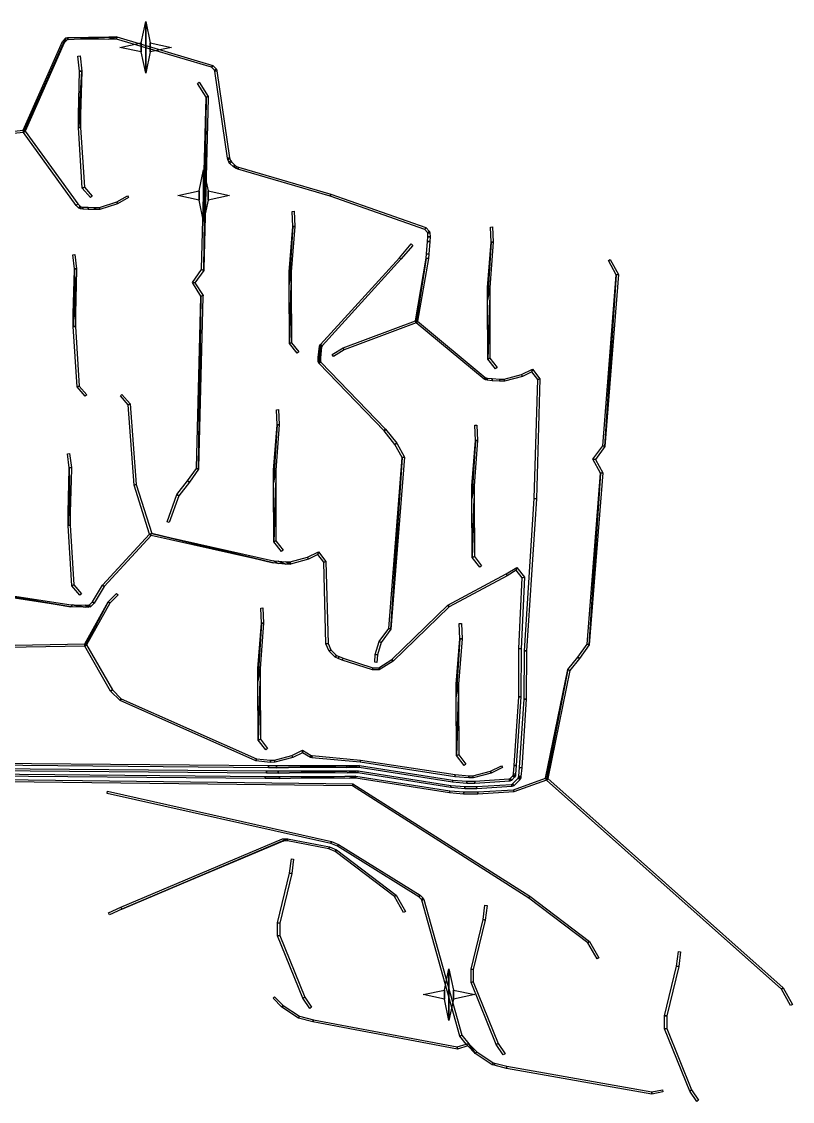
# Model space of a CAD drawing. Extents: x -6.6 to 4.1, y -1.5 to 2.4.
# Drawn here: x -4.465 to -1.644, y -1.504 to 2.449 of the extents above; entities that cross this region are included whole.
import ezdxf

# ---------------------------------------------------------------- set-up
doc = ezdxf.new("R2010")
doc.units = 0
doc.layers.add('_0', color=7, linetype='Continuous')

msp = doc.modelspace()

# ---------------------------------------------------------------- linework, layer by layer
at = {"layer": '_0'}
for points in [[(-4.0109229, 2.4492321, 1e-07), (-4.0109229, 2.2602563, 1e-07), (-4.027626, 2.3380408, 1e-07), (-4.027626, 2.3714476, 1e-07)], [(-4.0109229, 2.4492321, 1e-07), (-3.9942195, 2.3714476, 1e-07), (-3.9942195, 2.3380408, 1e-07), (-4.0109229, 2.2602563, 1e-07)], [(-4.4585395, 2.0436711, 1e-07), (-4.4593635, 2.051502, 1e-07), (-4.3160491, 2.3761923, 1e-07), (-4.3028646, 2.3892238, 1e-07)], [(-4.3094497, 2.3716443, 1e-07), (-4.4521699, 2.0483, 1e-07), (-4.4585395, 2.0436711, 1e-07), (-4.3028646, 2.3892238, 1e-07)], [(-4.2986975, 2.3822706, 1e-07), (-4.3094497, 2.3716443, 1e-07), (-4.3028646, 2.3892238, 1e-07), (-4.2959681, 2.3913581, 1e-07)], [(-4.2947311, 2.3834984, 1e-07), (-4.2986975, 2.3822706, 1e-07), (-4.2959681, 2.3913581, 1e-07), (-4.2947311, 2.3834984, 1e-07)], [(-4.2947311, 2.3834984, 1e-07), (-4.2959681, 2.3913581, 1e-07), (-4.146472, 2.3931487, 1e-07), (-4.1168299, 2.3931487, 1e-07)], [(-4.1464248, 2.3852749, 1e-07), (-4.2947311, 2.3834984, 1e-07), (-4.1168299, 2.3931487, 1e-07), (-4.1464248, 2.3852749, 1e-07)], [(-4.1179729, 2.3852749, 1e-07), (-4.1464248, 2.3852749, 1e-07), (-4.1168299, 2.3931487, 1e-07), (-4.1179729, 2.3852749, 1e-07)], [(-3.7696898, 2.2819989, 1e-07), (-4.1179729, 2.3852749, 1e-07), (-4.1168299, 2.3931487, 1e-07), (-3.7655115, 2.2889726, 1e-07)], [(-4.027626, 2.3380408, 1e-07), (-4.1054111, 2.3547442, 1e-07), (-4.027626, 2.3714476, 1e-07), (-4.027626, 2.3380408, 1e-07)], [(-3.9942195, 2.3714476, 1e-07), (-3.9164348, 2.3547442, 1e-07), (-3.9942195, 2.3380408, 1e-07), (-3.9942195, 2.3714476, 1e-07)], [(-4.252769, 2.267982, 1e-07), (-4.2591095, 2.3230112, 1e-07), (-4.251287, 2.3239121, 1e-07), (-4.2448831, 2.2683318, 1e-07)], [(-4.2569499, 2.0609679, 1e-07), (-4.2569523, 2.1077716, 1e-07), (-4.252769, 2.267982, 1e-07), (-4.2448831, 2.2683318, 1e-07)], [(-4.2569499, 2.0609679, 1e-07), (-4.2448831, 2.2683318, 1e-07), (-4.2490783, 2.1076689, 1e-07), (-4.2569499, 2.0609679, 1e-07)], [(-3.7592483, 2.2714338, 1e-07), (-3.7696898, 2.2819989, 1e-07), (-3.7655115, 2.2889726, 1e-07), (-3.7522953, 2.2756002, 1e-07)], [(-3.7579424, 2.2672145, 1e-07), (-3.7592483, 2.2714338, 1e-07), (-3.7522953, 2.2756002, 1e-07), (-3.7502394, 2.2689576, 1e-07)], [(-3.7114785, 1.9489138, 1e-07), (-3.7579424, 2.2672145, 1e-07), (-3.7502394, 2.2689576, 1e-07), (-3.7037427, 1.9504328, 1e-07)], [(-3.7900064, 2.1722481, 1e-07), (-3.8216481, 2.2226667, 1e-07), (-3.8149788, 2.2268524, 1e-07), (-3.7820733, 2.1744204, 1e-07)], [(-3.8065152, 1.5410647, 1e-07), (-3.8064439, 1.5438124, 1e-07), (-3.7900777, 2.1694996, 1e-07), (-3.7987061, 1.5384804, 1e-07)], [(-3.7900777, 2.1694996, 1e-07), (-3.7900064, 2.1722481, 1e-07), (-3.7985723, 1.5436068, 1e-07), (-3.7987061, 1.5384804, 1e-07)], [(-3.7900064, 2.1722481, 1e-07), (-3.7820733, 2.1744204, 1e-07), (-3.7822061, 2.1692946, 1e-07), (-3.7985723, 1.5436068, 1e-07)], [(-4.2569499, 2.0609679, 1e-07), (-4.2490783, 2.1076689, 1e-07), (-4.2490759, 2.0612125, 1e-07), (-4.2569499, 2.0609679, 1e-07)], [(-4.243216, 1.8397827, 1e-07), (-4.2569499, 2.0609679, 1e-07), (-4.2490759, 2.0612125, 1e-07), (-4.2355227, 1.8429383, 1e-07)], [(-4.4585395, 2.0436711, 1e-07), (-4.545907, 2.0345762, 1e-07), (-4.5467267, 2.0424073, 1e-07), (-4.4593635, 2.051502, 1e-07)], [(-4.4521699, 2.0483, 1e-07), (-4.2591515, 1.7815154, 1e-07), (-4.2651625, 1.7763913, 1e-07), (-4.4585395, 2.0436711, 1e-07)], [(-3.71029, 1.944117, 1e-07), (-3.7114785, 1.9489138, 1e-07), (-3.7037427, 1.9504328, 1e-07), (-3.7027972, 1.9466157, 1e-07)], [(-3.7066236, 1.9354663, 1e-07), (-3.71029, 1.944117, 1e-07), (-3.7027972, 1.9466157, 1e-07), (-3.6996977, 1.939303, 1e-07)], [(-3.7029777, 1.9302597, 1e-07), (-3.7066236, 1.9354663, 1e-07), (-3.6996977, 1.939303, 1e-07), (-3.6969182, 1.9353338, 1e-07)], [(-3.7988048, 1.9068629, 1e-07), (-3.7988048, 1.7178869, 1e-07), (-3.8155081, 1.7956717, 1e-07), (-3.8155081, 1.8290781, 1e-07)], [(-3.7988048, 1.9068629, 1e-07), (-3.7821014, 1.8290781, 1e-07), (-3.7821014, 1.7956717, 1e-07), (-3.7988048, 1.7178869, 1e-07)], [(-3.689754, 1.9169815, 1e-07), (-3.7029777, 1.9302597, 1e-07), (-3.6969182, 1.9353338, 1e-07), (-3.684756, 1.9231213, 1e-07)], [(-3.6822889, 1.9121017, 1e-07), (-3.689754, 1.9169815, 1e-07), (-3.684756, 1.9231213, 1e-07), (-3.6787238, 1.9191785, 1e-07)], [(-3.673938, 1.909012, 1e-07), (-3.6822889, 1.9121017, 1e-07), (-3.6787238, 1.9191785, 1e-07), (-3.6714642, 1.9164923, 1e-07)], [(-3.3353515, 1.8100156, 1e-07), (-3.673938, 1.909012, 1e-07), (-3.6714642, 1.9164923, 1e-07), (-3.3329344, 1.8175126, 1e-07)], [(-4.2073698, 1.8106089, 1e-07), (-4.2133079, 1.805438, 1e-07), (-4.243216, 1.8397827, 1e-07), (-4.2355227, 1.8429383, 1e-07)], [(-3.8155081, 1.7956717, 1e-07), (-3.8932929, 1.8123748, 1e-07), (-3.8155081, 1.8290781, 1e-07), (-3.8155081, 1.7956717, 1e-07)], [(-3.7821014, 1.8290781, 1e-07), (-3.7043169, 1.8123748, 1e-07), (-3.7821014, 1.7956717, 1e-07), (-3.7821014, 1.8290781, 1e-07)], [(-4.2591515, 1.7815154, 1e-07), (-4.250556, 1.7729206, 1e-07), (-4.2553082, 1.766537, 1e-07), (-4.2651625, 1.7763913, 1e-07)], [(-4.1806154, 1.7690389, 1e-07), (-4.116797, 1.7896097, 1e-07), (-4.1136231, 1.7823597, 1e-07), (-4.1792974, 1.7611905, 1e-07)], [(-4.116797, 1.7896097, 1e-07), (-4.0776496, 1.8116865, 1e-07), (-4.073782, 1.8048278, 1e-07), (-4.1136231, 1.7823597, 1e-07)], [(-2.9894643, 1.687932, 1e-07), (-3.3353515, 1.8100156, 1e-07), (-3.3329344, 1.8175126, 1e-07), (-2.9850907, 1.6947384, 1e-07)], [(-4.250556, 1.7729206, 1e-07), (-4.2467685, 1.7708787, 1e-07), (-4.2490916, 1.7631854, 1e-07), (-4.2553082, 1.766537, 1e-07)], [(-4.2467685, 1.7708787, 1e-07), (-4.2410212, 1.7703485, 1e-07), (-4.2415204, 1.7624871, 1e-07), (-4.2490916, 1.7631854, 1e-07)], [(-4.2410212, 1.7703485, 1e-07), (-4.2209487, 1.7696477, 1e-07), (-4.2212234, 1.7617785, 1e-07), (-4.2415204, 1.7624871, 1e-07)], [(-4.2209487, 1.7696477, 1e-07), (-4.1987066, 1.7688721, 1e-07), (-4.1989779, 1.7610027, 1e-07), (-4.2212234, 1.7617785, 1e-07)], [(-4.1987066, 1.7688721, 1e-07), (-4.1948786, 1.768742, 1e-07), (-4.1949306, 1.7608653, 1e-07), (-4.1989779, 1.7610027, 1e-07)], [(-4.1948786, 1.768742, 1e-07), (-4.1806154, 1.7690389, 1e-07), (-4.1792974, 1.7611905, 1e-07), (-4.1949306, 1.7608653, 1e-07)], [(-3.4727757, 1.6989881, 1e-07), (-3.4752645, 1.7542405, 1e-07), (-3.4673986, 1.7545949, 1e-07), (-3.4648876, 1.6988558, 1e-07)], [(-3.4858372, 1.4862708, 1e-07), (-3.4858394, 1.5330651, 1e-07), (-3.4727757, 1.6989881, 1e-07), (-3.4858372, 1.4862708, 1e-07)], [(-3.4858372, 1.4862708, 1e-07), (-3.4727757, 1.6989881, 1e-07), (-3.4648876, 1.6988558, 1e-07), (-3.4779654, 1.5327559, 1e-07)], [(-2.9791176, 1.6772139, 1e-07), (-2.9894643, 1.687932, 1e-07), (-2.9850907, 1.6947384, 1e-07), (-2.9720752, 1.6812559, 1e-07)], [(-2.9794188, 1.6445256, 1e-07), (-2.9781408, 1.6608164, 1e-07), (-2.9702647, 1.6605395, 1e-07), (-2.9715688, 1.6439089, 1e-07)], [(-2.9782476, 1.6741228, 1e-07), (-2.9791176, 1.6772139, 1e-07), (-2.9720752, 1.6812559, 1e-07), (-2.9703822, 1.6752408, 1e-07)], [(-2.9781408, 1.6608164, 1e-07), (-2.9782476, 1.6741228, 1e-07), (-2.9703822, 1.6752408, 1e-07), (-2.9702647, 1.6605395, 1e-07)], [(-2.7466745, 1.6418425, 1e-07), (-2.7491636, 1.6970949, 1e-07), (-2.7412977, 1.6974493, 1e-07), (-2.7387867, 1.6417102, 1e-07)], [(-3.0825124, 1.584273, 1e-07), (-3.0387845, 1.6350962, 1e-07), (-3.0328155, 1.6299608, 1e-07), (-3.0766172, 1.5790516, 1e-07)], [(-2.983037, 1.5985419, 1e-07), (-2.9794188, 1.6445256, 1e-07), (-2.9715688, 1.6439089, 1e-07), (-2.9751871, 1.5979242, 1e-07)], [(-2.7597363, 1.4291251, 1e-07), (-2.7597384, 1.4759194, 1e-07), (-2.7466745, 1.6418425, 1e-07), (-2.7597363, 1.4291251, 1e-07)], [(-2.7597363, 1.4291251, 1e-07), (-2.7466745, 1.6418425, 1e-07), (-2.7387867, 1.6417102, 1e-07), (-2.7518644, 1.4756101, 1e-07)], [(-4.2717338, 1.5438031, 1e-07), (-4.2782159, 1.5948673, 1e-07), (-4.2704043, 1.5958589, 1e-07), (-4.2638474, 1.544199, 1e-07)], [(-3.3716979, 1.2670699, 1e-07), (-3.0825124, 1.584273, 1e-07), (-3.0766172, 1.5790516, 1e-07), (-3.3653669, 1.2623267, 1e-07)], [(-3.0235398, 1.3531007, 1e-07), (-2.9842868, 1.5826653, 1e-07), (-3.0208018, 1.345718, 1e-07), (-3.0235398, 1.3531007, 1e-07)], [(-2.9842868, 1.5826653, 1e-07), (-2.976465, 1.5816908, 1e-07), (-3.0157771, 1.3517804, 1e-07), (-3.0208018, 1.345718, 1e-07)], [(-2.9842868, 1.5826653, 1e-07), (-2.983037, 1.5985419, 1e-07), (-2.9751871, 1.5979242, 1e-07), (-2.976465, 1.5816908, 1e-07)], [(-4.2760172, 1.332875, 1e-07), (-4.2718287, 1.5401664, 1e-07), (-4.2717338, 1.5438031, 1e-07), (-4.2681427, 1.3331195, 1e-07)], [(-4.2717338, 1.5438031, 1e-07), (-4.2638474, 1.544199, 1e-07), (-4.263957, 1.5399613, 1e-07), (-4.2681451, 1.3795758, 1e-07)], [(-4.2717338, 1.5438031, 1e-07), (-4.2681451, 1.3795758, 1e-07), (-4.2681427, 1.3331195, 1e-07), (-4.2717338, 1.5438031, 1e-07)], [(-2.2886946, 1.5219208, 1e-07), (-2.3176212, 1.5739254, 1e-07), (-2.3107402, 1.5777528, 1e-07), (-2.2806582, 1.5236716, 1e-07)], [(-4.2760172, 1.332875, 1e-07), (-4.2760191, 1.3796784, 1e-07), (-4.2718287, 1.5401664, 1e-07), (-4.2760172, 1.332875, 1e-07)], [(-3.8400137, 1.493456, 1e-07), (-3.8065152, 1.5410647, 1e-07), (-3.7987061, 1.5384804, 1e-07), (-3.8305612, 1.4932073, 1e-07)], [(-3.4847658, 1.2708373, 1e-07), (-3.4858372, 1.4862708, 1e-07), (-3.4779654, 1.5327559, 1e-07), (-3.4779632, 1.4862905, 1e-07)], [(-2.3379629, 0.896319), (-2.2886946, 1.5219208, 1e-07), (-2.3302875, 0.8934886), (-2.3379629, 0.896319)], [(-2.2886946, 1.5219208, 1e-07), (-2.2806582, 1.5236716, 1e-07), (-2.3302875, 0.8934886), (-2.2886946, 1.5219208, 1e-07)], [(-3.8400137, 1.493456, 1e-07), (-3.8305612, 1.4932073, 1e-07), (-3.8011363, 1.4463276, 1e-07), (-3.8090692, 1.444155, 1e-07)], [(-3.4847658, 1.2708373, 1e-07), (-3.4779632, 1.4862905, 1e-07), (-3.4769053, 1.2735668, 1e-07), (-3.4847658, 1.2708373, 1e-07)], [(-2.7586648, 1.2136917, 1e-07), (-2.7597363, 1.4291251, 1e-07), (-2.7518644, 1.4756101, 1e-07), (-2.7518623, 1.4291447, 1e-07)], [(-3.8177688, 0.8103834), (-3.825578, 0.8129678), (-3.8255067, 0.8157153), (-3.8091407, 1.4414067, 1e-07)], [(-3.8176351, 0.8155099), (-3.8177688, 0.8103834), (-3.8091407, 1.4414067, 1e-07), (-3.8090692, 1.444155, 1e-07)], [(-3.8011363, 1.4463276, 1e-07), (-3.8012691, 1.4412017, 1e-07), (-3.8176351, 0.8155099), (-3.8090692, 1.444155, 1e-07)], [(-2.7586648, 1.2136917, 1e-07), (-2.7518623, 1.4291447, 1e-07), (-2.7508044, 1.2164214, 1e-07), (-2.7586648, 1.2136917, 1e-07)], [(-3.0235398, 1.3531007, 1e-07), (-3.0208018, 1.345718, 1e-07), (-3.2851348, 1.2473335, 1e-07), (-3.2886117, 1.2544409, 1e-07)], [(-3.0157771, 1.3517804, 1e-07), (-2.7681997, 1.1464597), (-2.7727029, 1.1399647), (-3.0208018, 1.345718, 1e-07)], [(-4.2622824, 1.1116897), (-4.2760172, 1.332875, 1e-07), (-4.2681427, 1.3331195, 1e-07), (-4.2545896, 1.1148452)], [(-3.4504783, 1.2397615, 1e-07), (-3.456682, 1.234912, 1e-07), (-3.4847658, 1.2708373, 1e-07), (-3.4769053, 1.2735668, 1e-07)], [(-3.3776805, 1.1982349), (-3.3753195, 1.2611206, 1e-07), (-3.3716979, 1.2670699, 1e-07), (-3.3715208, 1.2061998)], [(-3.3716979, 1.2670699, 1e-07), (-3.3715208, 1.2185833, 1e-07), (-3.3715208, 1.2061998), (-3.3716979, 1.2670699, 1e-07)], [(-3.3716979, 1.2670699, 1e-07), (-3.3676553, 1.2585675, 1e-07), (-3.3715208, 1.2185833, 1e-07), (-3.3716979, 1.2670699, 1e-07)], [(-3.3716979, 1.2670699, 1e-07), (-3.3653669, 1.2623267, 1e-07), (-3.3676553, 1.2585675, 1e-07), (-3.3716979, 1.2670699, 1e-07)], [(-3.3776805, 1.1982349), (-3.3793948, 1.2052519), (-3.3793948, 1.218963, 1e-07), (-3.3753195, 1.2611206, 1e-07)], [(-3.2851348, 1.2473335, 1e-07), (-3.3239377, 1.2233503, 1e-07), (-3.3280773, 1.2300482, 1e-07), (-3.2886117, 1.2544409, 1e-07)], [(-3.3776805, 1.1982349), (-3.3715208, 1.2061998), (-3.3705382, 1.2021775), (-3.3776805, 1.1982349)], [(-3.1387043, 0.9513785), (-3.3776805, 1.1982349), (-3.3705382, 1.2021775), (-3.1327817, 0.9565811)], [(-2.7243774, 1.1826159), (-2.730581, 1.1777664), (-2.7586648, 1.2136917, 1e-07), (-2.7508044, 1.2164214, 1e-07)], [(-2.6990623, 1.1400082), (-2.6350794, 1.1568911), (-2.6322954, 1.1494824), (-2.6980317, 1.1321367)], [(-2.6350794, 1.1568911), (-2.5954237, 1.1765823), (-2.5976915, 1.166665), (-2.6322954, 1.1494824)], [(-2.5954237, 1.1765823), (-2.5677464, 1.1409454), (-2.5757, 1.1383493), (-2.5976915, 1.166665)], [(-4.2264366, 1.0825158), (-4.2323747, 1.0773449), (-4.2622824, 1.1116897), (-4.2545896, 1.1148452)], [(-2.7681997, 1.1464597), (-2.7650247, 1.1446413), (-2.7676675, 1.1370809), (-2.7727029, 1.1399647)], [(-2.7650247, 1.1446413), (-2.760102, 1.1438849), (-2.761044, 1.1360633), (-2.7676675, 1.1370809)], [(-2.760102, 1.1438849), (-2.7423129, 1.1423292), (-2.7429986, 1.1344851), (-2.761044, 1.1360633)], [(-2.7423129, 1.1423292), (-2.7153041, 1.1399688), (-2.7156379, 1.1320939), (-2.7429986, 1.1344851)], [(-2.7153041, 1.1399688), (-2.6990623, 1.1400082), (-2.6980317, 1.1321367), (-2.7156379, 1.1320939)], [(-2.5677464, 1.1409454), (-2.5806286, 0.7023475), (-2.588495, 0.7027206), (-2.5757, 1.1383493)], [(-4.0755935, 1.0462606), (-4.1037669, 1.0786138), (-4.0978289, 1.0837846), (-4.0679417, 1.0494635)], [(-4.0531034, 0.7523296), (-4.0755935, 1.0462606), (-4.0679417, 1.0494635), (-4.045321, 0.7538328)], [(-3.5299211, 0.9728911), (-3.5324101, 1.0281434), (-3.5245442, 1.0284979), (-3.522033, 0.9727587)], [(-3.5429828, 0.7601737), (-3.5429847, 0.806968), (-3.5299211, 0.9728911), (-3.5429828, 0.7601737)], [(-3.5429828, 0.7601737), (-3.5299211, 0.9728911), (-3.522033, 0.9727587), (-3.535111, 0.8066587)], [(-3.092231, 0.9056448), (-3.0987959, 0.9012492), (-3.1387043, 0.9513785), (-3.1327817, 0.9565811)], [(-2.8038201, 0.9157455), (-2.8063092, 0.9709981), (-2.7984433, 0.9713525), (-2.7959321, 0.9156132)], [(-2.8168819, 0.7030281), (-2.8168838, 0.7498225), (-2.8038201, 0.9157455), (-2.8168819, 0.7030281)], [(-2.8168819, 0.7030281), (-2.8038201, 0.9157455), (-2.7959321, 0.9156132), (-2.80901, 0.7495132)], [(-3.092231, 0.9056448), (-3.0639048, 0.8547202), (-3.0719409, 0.8529694), (-3.0987959, 0.9012492)], [(-2.3740737, 0.8465824), (-2.3379629, 0.896319), (-2.3302875, 0.8934886), (-2.3647511, 0.8460206)], [(-4.2907972, 0.8157061), (-4.2972784, 0.8667705), (-4.2894669, 0.8677619), (-4.2829103, 0.8161018)], [(-3.113534, 0.2245332), (-3.1212094, 0.2273636), (-3.0719409, 0.8529694), (-3.113534, 0.2245332)], [(-3.0639048, 0.8547202), (-3.113534, 0.2245332), (-3.0719409, 0.8529694), (-3.0639048, 0.8547202)], [(-2.34584, 0.7958239), (-2.3740737, 0.8465824), (-2.3647511, 0.8460206), (-2.3378038, 0.7975747)], [(-4.2950802, 0.6047782), (-4.2950821, 0.6515815), (-4.2908916, 0.8120694), (-4.2950802, 0.6047782)], [(-4.2950802, 0.6047782), (-4.2908916, 0.8120694), (-4.2907972, 0.8157061), (-4.2872057, 0.6050225)], [(-4.2907972, 0.8157061), (-4.2829103, 0.8161018), (-4.2830205, 0.8118644), (-4.2872076, 0.6514789)], [(-4.2907972, 0.8157061), (-4.2872076, 0.6514789), (-4.2872057, 0.6050225), (-4.2907972, 0.8157061)], [(-3.8177688, 0.8103834), (-3.8511813, 0.7628976), (-3.8575199, 0.7675719), (-3.825578, 0.8129678)], [(-3.5419111, 0.5447364), (-3.5429828, 0.7601737), (-3.535111, 0.8066587), (-3.535109, 0.7601934)], [(-2.3951085, 0.170218), (-2.34584, 0.7958239), (-2.3874331, 0.1673876), (-2.3951085, 0.170218)], [(-2.34584, 0.7958239), (-2.3378038, 0.7975747), (-2.3874331, 0.1673876), (-2.34584, 0.7958239)], [(-3.9965103, 0.5727397), (-4.0531034, 0.7523296), (-4.045321, 0.7538328), (-3.9889967, 0.5750953)], [(-3.8511813, 0.7628976), (-3.889497, 0.7132869), (-3.8964798, 0.7171276), (-3.8575199, 0.7675719)], [(-3.5419111, 0.5447364), (-3.535109, 0.7601934), (-3.5340509, 0.5474661), (-3.5419111, 0.5447364)], [(-3.889497, 0.7132869), (-3.9252441, 0.6147621), (-3.9326458, 0.6174477), (-3.8964798, 0.7171276)], [(-2.8158102, 0.4875909), (-2.8168819, 0.7030281), (-2.80901, 0.7495132), (-2.8090081, 0.7030478)], [(-2.8158102, 0.4875909), (-2.8090081, 0.7030478), (-2.80795, 0.4903206), (-2.8158102, 0.4875909)], [(-2.5806286, 0.7023475), (-2.6171451, 0.1449785), (-2.6250176, 0.1452571), (-2.588495, 0.7027206)], [(-4.2813501, 0.3835928), (-4.2950802, 0.6047782), (-4.2872057, 0.6050225), (-4.2736568, 0.3867482)], [(-3.9965103, 0.5727397), (-3.9907136, 0.5674107), (-4.1626143, 0.3805085), (-4.1689439, 0.3852578)], [(-3.9965103, 0.5727397), (-3.9889967, 0.5750953), (-3.5444255, 0.4671197), (-3.9907136, 0.5674107)], [(-3.9889967, 0.5750953), (-3.5432136, 0.4749178), (-3.5262451, 0.4655298), (-3.5444255, 0.4671197)], [(-3.5076239, 0.5136606), (-3.5138273, 0.5088111), (-3.5419111, 0.5447364), (-3.5340509, 0.5474661)], [(-3.5432136, 0.4749178), (-3.5255594, 0.4733739), (-3.498884, 0.4631385), (-3.5262451, 0.4655298)], [(-3.4823089, 0.4710529), (-3.4183261, 0.4879358), (-3.4155421, 0.4805269), (-3.4812782, 0.4631815)], [(-3.4183261, 0.4879358), (-3.37868, 0.5076222), (-3.3809285, 0.4977145), (-3.4155421, 0.4805269)], [(-3.37868, 0.5076222), (-3.3510675, 0.472308), (-3.3588715, 0.4695052), (-3.3809285, 0.4977145)], [(-2.781523, 0.456515), (-2.7877264, 0.4516656), (-2.8158102, 0.4875909), (-2.80795, 0.4903206)], [(-3.5255594, 0.4733739), (-3.4985504, 0.4710133), (-3.4812782, 0.4631815), (-3.498884, 0.4631385)], [(-3.4985504, 0.4710133), (-3.4823089, 0.4710529), (-3.4812782, 0.4631815), (-3.4985504, 0.4710133)], [(-3.3510675, 0.472308), (-3.3432655, 0.1724067), (-3.351099, 0.1707422), (-3.3588715, 0.4695052)], [(-2.6914504, 0.4268161), (-2.6527643, 0.450732), (-2.6546423, 0.4403136), (-2.6875193, 0.4199893)], [(-2.6527643, 0.450732), (-2.6248696, 0.4148157), (-2.6328678, 0.4122772), (-2.6546423, 0.4403136)], [(-2.9050314, 0.3125476), (-2.6914504, 0.4268161), (-2.6875193, 0.4199893), (-2.9003386, 0.3061283)], [(-2.6248696, 0.4148157), (-2.6368299, 0.1531709), (-2.6447029, 0.1533718), (-2.6328678, 0.4122772)], [(-4.2845564, 0.3064705), (-4.7230043, 0.3735943), (-4.7291555, 0.3785102), (-4.7218227, 0.3813791)], [(-4.2803888, 0.3063246), (-4.2845564, 0.3064705), (-4.7218227, 0.3813791), (-4.2838206, 0.3143235)], [(-4.2455039, 0.3544189), (-4.2514415, 0.3492479), (-4.2813501, 0.3835928), (-4.2736568, 0.3867482)], [(-4.1626143, 0.3805085), (-4.1994448, 0.3195925), (-4.2056718, 0.3245112), (-4.1689439, 0.3852578)], [(-4.2340431, 0.1626918), (-4.234127, 0.1705655), (-4.1489325, 0.3241495), (-4.2340431, 0.1626918)], [(-4.2340431, 0.1626918), (-4.1489325, 0.3241495), (-4.1425862, 0.3193571), (-4.2272663, 0.1667019)], [(-4.1994448, 0.3195925), (-4.212481, 0.3067588), (-4.2166147, 0.3137387), (-4.2056718, 0.3245112)], [(-4.1489325, 0.3241495), (-4.1172695, 0.3557009), (-4.1117115, 0.3501233), (-4.1425862, 0.3193571)], [(-4.2331076, 0.3046765), (-4.2803888, 0.3063246), (-4.2838206, 0.3143235), (-4.2801137, 0.3141938)], [(-4.2194128, 0.3046765), (-4.2331076, 0.3046765), (-4.2801137, 0.3141938), (-4.2329702, 0.3125505)], [(-4.212481, 0.3067588), (-4.2194128, 0.3046765), (-4.2329702, 0.3125505), (-4.2205701, 0.3125505)], [(-4.212481, 0.3067588), (-4.2205701, 0.3125505), (-4.2166147, 0.3137387), (-4.212481, 0.3067588)], [(-3.5870667, 0.2467901), (-3.589556, 0.3020426), (-3.5816898, 0.302397), (-3.5791786, 0.2466577)], [(-3.1100729, 0.1132115), (-2.9050314, 0.3125476), (-2.9003386, 0.3061283), (-3.1051979, 0.1069692)], [(-3.6001287, 0.0340727), (-3.6001306, 0.0808671), (-3.5870667, 0.2467901), (-3.6001287, 0.0340727)], [(-3.6001287, 0.0340727), (-3.5870667, 0.2467901), (-3.5791786, 0.2466577), (-3.5922565, 0.0805578)], [(-2.8609657, 0.1896445), (-2.8634548, 0.2448971), (-2.8555889, 0.2452515), (-2.8530777, 0.1895122)], [(-3.113534, 0.2245332), (-3.1490817, 0.175572), (-3.1562362, 0.1791202), (-3.1212094, 0.2273636)], [(-4.2340431, 0.1626918), (-4.8068652, 0.1526451), (-4.8086972, 0.1604881), (-4.234127, 0.1705655)], [(-4.1393027, -0.0023822), (-4.2340431, 0.1626918), (-4.2272663, 0.1667019), (-4.1329951, 0.0024452)], [(-3.3432655, 0.1724067), (-3.3333564, 0.1484859), (-3.3400316, 0.1440254), (-3.351099, 0.1707422)], [(-3.1490817, 0.175572), (-3.1627359, 0.1302842), (-3.1705191, 0.1317468), (-3.1562362, 0.1791202)], [(-2.8740277, -0.0230728), (-2.8740296, 0.0237216), (-2.8609657, 0.1896445), (-2.8740277, -0.0230728)], [(-2.8740277, -0.0230728), (-2.8609657, 0.1896445), (-2.8530777, 0.1895122), (-2.8661556, 0.0234122)], [(-2.4297001, 0.1225743), (-2.3951085, 0.170218), (-2.3874331, 0.1673876), (-2.4234164, 0.1178268)], [(-3.3333564, 0.1484859), (-3.3130929, 0.1282242), (-3.3176022, 0.1215982), (-3.3400316, 0.1440254)], [(-3.3130929, 0.1282242), (-3.3033731, 0.1240022), (-3.3064482, 0.1167532), (-3.3176022, 0.1215982)], [(-3.3033731, 0.1240022), (-3.2887881, 0.1179623), (-3.2914858, 0.110557), (-3.3064482, 0.1167532)], [(-3.1627359, 0.1302842), (-3.1649058, 0.1027577), (-3.1727555, 0.1033765), (-3.1705191, 0.1317468)], [(-2.6368299, 0.1531709), (-2.6377711, -0.0237081), (-2.6456435, -0.0234257), (-2.6447029, 0.1533718)], [(-2.6171451, 0.1449785), (-2.6180861, -0.0318616), (-2.6259587, -0.0315792), (-2.6250176, 0.1452571)], [(-2.4653296, 0.0772378), (-2.4297001, 0.1225743), (-2.4234164, 0.1178268), (-2.4579911, 0.0738328)], [(-3.5990567, -0.1813605), (-3.6001287, 0.0340727), (-3.5922565, 0.0805578), (-3.5922546, 0.0340925)], [(-3.2887881, 0.1179623), (-3.1793272, 0.0833699), (-3.1805418, 0.0754959), (-3.2914858, 0.110557)], [(-3.1793272, 0.0833699), (-3.1582286, 0.0833699), (-3.1559868, 0.0754959), (-3.1805418, 0.0754959)], [(-3.1582286, 0.0833699), (-3.1100729, 0.1132115), (-3.1051979, 0.1069692), (-3.1559868, 0.0754959)], [(-2.5445523, -0.3279266), (-2.5471008, -0.320475), (-2.4653296, 0.0772378), (-2.5445523, -0.3279266)], [(-2.5445523, -0.3279266), (-2.4653296, 0.0772378), (-2.4579911, 0.0738328), (-2.5393744, -0.321994)], [(-4.1047435, -0.0369419), (-4.1393027, -0.0023822), (-4.1329951, 0.0024452), (-4.1002088, -0.0303414)], [(-3.5990567, -0.1813605), (-3.5922546, 0.0340925), (-3.5911963, -0.1786308), (-3.5990567, -0.1813605)], [(-2.8729558, -0.2385061), (-2.8740277, -0.0230728), (-2.8661556, 0.0234122), (-2.8661537, -0.0230531)], [(-3.6077509, -0.2580492), (-4.1047435, -0.0369419), (-4.1002088, -0.0303414), (-3.6057267, -0.2503316)], [(-2.8729558, -0.2385061), (-2.8661537, -0.0230531), (-2.8650954, -0.2357764), (-2.8729558, -0.2385061)], [(-2.6377711, -0.0237081), (-2.6544666, -0.2748053), (-2.662318, -0.2742015), (-2.6456435, -0.0234257)], [(-2.6180861, -0.0318616), (-2.6347816, -0.2829588), (-2.642633, -0.282355), (-2.6259587, -0.0315792)], [(-3.5647693, -0.2124364), (-3.5709729, -0.2172859), (-3.5990567, -0.1813605), (-3.5911963, -0.1786308)], [(-3.4367549, -0.2189365), (-3.4371445, -0.2279208), (-3.4726896, -0.2455662), (-3.4754732, -0.2381573)], [(-3.4367549, -0.2189365), (-3.4056332, -0.2379096), (-3.4081564, -0.2455934), (-3.4371445, -0.2279208)], [(-2.8386683, -0.269582), (-2.844872, -0.2744314), (-2.8729558, -0.2385061), (-2.8650954, -0.2357764)], [(-3.562073, -0.2828144), (-4.7196693, -0.2727081), (-4.7196345, -0.2648341), (-3.5620387, -0.2749404)], [(-3.5540605, -0.263132), (-3.6077509, -0.2580492), (-3.6057267, -0.2503316), (-3.5537446, -0.2552527)], [(-3.5326958, -0.2828144), (-3.562073, -0.2828144), (-3.5620387, -0.2749404), (-3.532707, -0.2749404)], [(-3.5384007, -0.2629096), (-3.5540605, -0.263132), (-3.5537446, -0.2552527), (-3.5394773, -0.25505)], [(-3.4726896, -0.2455662), (-3.5384007, -0.2629096), (-3.5394773, -0.25505), (-3.4754732, -0.2381573)], [(-3.5326958, -0.2828144), (-3.532707, -0.2749404), (-3.2775698, -0.2742081), (-3.2289362, -0.2742081)], [(-3.2775586, -0.2820821), (-3.5326958, -0.2828144), (-3.2289362, -0.2742081), (-3.2775586, -0.2820821)], [(-3.4056332, -0.2379096), (-3.4019859, -0.2382279), (-3.4026895, -0.2460704), (-3.4081564, -0.2455934)], [(-3.4019859, -0.2382279), (-3.2248433, -0.2545508), (-3.2258053, -0.2623695), (-3.4026895, -0.2460704)], [(-3.2295468, -0.2820821), (-3.2775586, -0.2820821), (-3.2289362, -0.2742081), (-3.2295468, -0.2820821)], [(-2.8874185, -0.3354728), (-3.2295468, -0.2820821), (-3.2289362, -0.2742081), (-2.8864672, -0.3276519)], [(-3.2248433, -0.2545508), (-2.8783176, -0.3079666), (-2.8792615, -0.3157881), (-3.2258053, -0.2623695)], [(-2.7493722, -0.2953028), (-2.7090731, -0.2752973), (-2.7055719, -0.28235), (-2.7465887, -0.3027117)], [(-2.6544666, -0.2748053), (-2.6572173, -0.3062928), (-2.6650479, -0.3054539), (-2.662318, -0.2742015)], [(-3.5731242, -0.3221844), (-4.7307162, -0.3120781), (-4.7306819, -0.3042041), (-3.5730901, -0.3143104)], [(-3.5692108, -0.3024994), (-4.7235827, -0.2923931), (-4.7235479, -0.2845191), (-3.5691764, -0.2946254)], [(-3.5216451, -0.3221844), (-3.5731242, -0.3221844), (-3.5730901, -0.3143104), (-3.5216563, -0.3143104)], [(-3.5255582, -0.3024994), (-3.5692108, -0.3024994), (-3.5691764, -0.2946254), (-3.5255694, -0.2946254)], [(-3.5255582, -0.3024994), (-3.5255694, -0.2946254), (-3.2729793, -0.2938931), (-3.2335246, -0.2938931)], [(-3.2729681, -0.3017671), (-3.5255582, -0.3024994), (-3.2335246, -0.2938931), (-3.2729681, -0.3017671)], [(-3.5216451, -0.3221844), (-3.5216563, -0.3143104), (-3.2648218, -0.3135781), (-3.2416859, -0.3135781)], [(-3.2648106, -0.3214521), (-3.5216451, -0.3221844), (-3.2416859, -0.3135781), (-3.2648106, -0.3214521)], [(-3.2341399, -0.3017671), (-3.2729681, -0.3017671), (-3.2335246, -0.2938931), (-3.2341399, -0.3017671)], [(-3.2422936, -0.3214521), (-3.2648106, -0.3214521), (-3.2416859, -0.3135781), (-3.2422936, -0.3214521)], [(-2.8984683, -0.3748429), (-3.2422936, -0.3214521), (-3.2416859, -0.3135781), (-2.8975198, -0.3670218)], [(-2.8945587, -0.3551575), (-3.2341399, -0.3017671), (-3.2335246, -0.2938931), (-2.8936031, -0.3473371)], [(-2.8783176, -0.3079666), (-2.8276575, -0.3123985), (-2.8279452, -0.3202774), (-2.8792615, -0.3157881)], [(-2.8276575, -0.3123985), (-2.8133767, -0.3121956), (-2.8123, -0.3200551), (-2.8279452, -0.3202774)], [(-2.8133767, -0.3121956), (-2.7493722, -0.2953028), (-2.7465887, -0.3027117), (-2.8123, -0.3200551)], [(-2.6604874, -0.3172749), (-2.6719718, -0.3290845), (-2.6764266, -0.322371), (-2.6670477, -0.3127264)], [(-2.6579216, -0.3118396), (-2.6604874, -0.3172749), (-2.6670477, -0.3127264), (-2.6655755, -0.309608)], [(-2.6572173, -0.3062928), (-2.6579216, -0.3118396), (-2.6655755, -0.309608), (-2.6650479, -0.3054539)], [(-2.6375322, -0.3144464), (-2.6382368, -0.3199931), (-2.6458905, -0.3177615), (-2.6453629, -0.3136075)], [(-2.6347816, -0.2829588), (-2.6375322, -0.3144464), (-2.6453629, -0.3136075), (-2.642633, -0.282355)], [(-4.7388296, -0.3238891), (-3.2522357, -0.3411504), (-3.25457, -0.3489979), (-4.7388759, -0.3317631)], [(-3.2522357, -0.3411504), (-2.6044683, -0.7533155, -1e-07), (-2.6089702, -0.759784, -1e-07), (-3.25457, -0.3489979)], [(-2.8432646, -0.3596449), (-2.8945587, -0.3551575), (-2.8936031, -0.3473371), (-2.842921, -0.3517709)], [(-2.8361268, -0.3399599), (-2.8874185, -0.3354728), (-2.8864672, -0.3276519), (-2.8357832, -0.3320859)], [(-2.7993367, -0.3596449), (-2.8432646, -0.3596449), (-2.842921, -0.3517709), (-2.7995892, -0.3517709)], [(-2.8064737, -0.3399599), (-2.8361268, -0.3399599), (-2.8357832, -0.3320859), (-2.8067281, -0.3320859)], [(-2.6786284, -0.3316839), (-2.8064737, -0.3399599), (-2.8067281, -0.3320859), (-2.6803555, -0.3239053)], [(-2.670476, -0.3513693), (-2.7993367, -0.3596449), (-2.7995892, -0.3517709), (-2.6722012, -0.3435899)], [(-2.6719718, -0.3290845), (-2.6786284, -0.3316839), (-2.6803555, -0.3239053), (-2.6764266, -0.322371)], [(-2.6638324, -0.3487749), (-2.670476, -0.3513693), (-2.6722012, -0.3435899), (-2.6682591, -0.3420505)], [(-2.6408088, -0.3254418), (-2.6638324, -0.3487749), (-2.6682591, -0.3420505), (-2.6473563, -0.3208666)], [(-2.5445523, -0.3279266), (-2.6633894, -0.3710585), (-2.6650114, -0.3632707), (-2.5471008, -0.320475)], [(-2.6382368, -0.3199931), (-2.6408088, -0.3254418), (-2.6473563, -0.3208666), (-2.6458905, -0.3177615)], [(-1.6842124, -1.0941035, -1e-07), (-2.5445523, -0.3279266), (-2.5393744, -0.321994), (-1.6780065, -1.0890864, -1e-07)], [(-3.3328319, -0.5603094, -1e-07), (-4.1523285, -0.3764831), (-4.1506052, -0.3688), (-3.3304458, -0.552775, -1e-07)], [(-2.847178, -0.37933), (-2.8984683, -0.3748429), (-2.8975198, -0.3670218), (-2.8468344, -0.371456)], [(-2.7954264, -0.37933), (-2.847178, -0.37933), (-2.8468344, -0.371456), (-2.7956729, -0.371456)], [(-2.6633894, -0.3710585), (-2.7954264, -0.37933), (-2.7956729, -0.371456), (-2.6650114, -0.3632707)], [(-4.0988212, -0.800233, -1e-07), (-4.1020088, -0.7930316, -1e-07), (-3.5098205, -0.5431778, -1e-07), (-3.4918621, -0.5425445, -1e-07)], [(-3.5080948, -0.5509958, -1e-07), (-4.0988212, -0.800233, -1e-07), (-3.4918621, -0.5425445, -1e-07), (-3.5080948, -0.5509958, -1e-07)], [(-3.4924855, -0.5504454, -1e-07), (-3.5080948, -0.5509958, -1e-07), (-3.4918621, -0.5425445, -1e-07), (-3.4924855, -0.5504454, -1e-07)], [(-3.340934, -0.5800157, -1e-07), (-3.4924855, -0.5504454, -1e-07), (-3.4918621, -0.5425445, -1e-07), (-3.3386509, -0.5724388, -1e-07)], [(-3.3085899, -0.5703511, -1e-07), (-3.3328319, -0.5603094, -1e-07), (-3.3304458, -0.552775, -1e-07), (-3.3049796, -0.5633238, -1e-07)], [(-3.3169141, -0.5899653, -1e-07), (-3.340934, -0.5800157, -1e-07), (-3.3386509, -0.5724388, -1e-07), (-3.3129623, -0.5830795, -1e-07)], [(-3.1005759, -0.7541837, -1e-07), (-3.3169141, -0.5899653, -1e-07), (-3.3129623, -0.5830795, -1e-07), (-3.0945272, -0.7488894, -1e-07)], [(-3.0117774, -0.7549831, -1e-07), (-3.3085899, -0.5703511, -1e-07), (-3.3049796, -0.5633238, -1e-07), (-3.0068326, -0.7487857, -1e-07)], [(-3.4843075, -0.6688675, -1e-07), (-3.4776943, -0.6160011, -1e-07), (-3.4698813, -0.6169785, -1e-07), (-3.4765484, -0.6702794, -1e-07)], [(-3.5279574, -0.8507215, -1e-07), (-3.4843075, -0.6688675, -1e-07), (-3.4765484, -0.6702794, -1e-07), (-3.5200834, -0.8516531, -1e-07)], [(-3.0603704, -0.8090327, -1e-07), (-3.0672174, -0.8129213, -1e-07), (-3.1005759, -0.7541837, -1e-07), (-3.0945272, -0.7488894, -1e-07)], [(-3.0019433, -0.7649161, -1e-07), (-3.0117774, -0.7549831, -1e-07), (-3.0068326, -0.7487857, -1e-07), (-2.9955957, -0.760136, -1e-07)], [(-3.0001221, -0.7681683, -1e-07), (-3.0019433, -0.7649161, -1e-07), (-2.9955957, -0.760136, -1e-07), (-2.9927912, -0.7651436, -1e-07)], [(-2.8612802, -1.2657098, -1e-07), (-3.0001221, -0.7681683, -1e-07), (-2.9927912, -0.7651436, -1e-07), (-2.8541415, -1.2619976, -1e-07)], [(-2.7760887, -0.8388947, -1e-07), (-2.7694755, -0.7860284, -1e-07), (-2.7616625, -0.7870058, -1e-07), (-2.7683299, -0.8403067, -1e-07)], [(-2.6044683, -0.7533155, -1e-07), (-2.386308, -0.9189167, -1e-07), (-2.3923566, -0.924211, -1e-07), (-2.6089702, -0.759784, -1e-07)], [(-4.0988212, -0.800233, -1e-07), (-4.1434708, -0.8209349, -1e-07), (-4.1467824, -0.8137914, -1e-07), (-4.1020088, -0.7930316, -1e-07)], [(-3.5279555, -0.8985816, -1e-07), (-3.5279574, -0.8507215, -1e-07), (-3.5200834, -0.8516531, -1e-07), (-3.5200815, -0.8970527, -1e-07)], [(-2.8197384, -1.0207486, -1e-07), (-2.7760887, -0.8388947, -1e-07), (-2.7683299, -0.8403067, -1e-07), (-2.8118644, -1.0216802, -1e-07)], [(-3.4360545, -1.1263256, -1e-07), (-3.5279555, -0.8985816, -1e-07), (-3.5200815, -0.8970527, -1e-07), (-3.4290657, -1.1226029, -1e-07)], [(-2.386308, -0.9189167, -1e-07), (-2.3521512, -0.9790599, -1e-07), (-2.3589978, -0.9829485, -1e-07), (-2.3923566, -0.924211, -1e-07)], [(-2.0678654, -1.0089259, -1e-07), (-2.0612524, -0.9560595, -1e-07), (-2.0534394, -0.9570369, -1e-07), (-2.0601065, -1.0103379, -1e-07)], [(-2.9009063, -1.018903, -1e-07), (-2.9009063, -1.2078789, -1e-07), (-2.9176097, -1.1300942, -1e-07), (-2.9176097, -1.0966877, -1e-07)], [(-2.9009063, -1.018903, -1e-07), (-2.884203, -1.0966877, -1e-07), (-2.884203, -1.1300942, -1e-07), (-2.9009063, -1.2078789, -1e-07)], [(-2.8197365, -1.0686089, -1e-07), (-2.8197384, -1.0207486, -1e-07), (-2.8118644, -1.0216802, -1e-07), (-2.8118625, -1.0670798, -1e-07)], [(-2.1115155, -1.1907798, -1e-07), (-2.0678654, -1.0089259, -1e-07), (-2.0601065, -1.0103379, -1e-07), (-2.1036415, -1.1917114, -1e-07)], [(-2.7278354, -1.2963527, -1e-07), (-2.8197365, -1.0686089, -1e-07), (-2.8118625, -1.0670798, -1e-07), (-2.7208467, -1.2926301, -1e-07)], [(-2.9176097, -1.1300942, -1e-07), (-2.9953942, -1.1133909, -1e-07), (-2.9176097, -1.0966877, -1e-07), (-2.9176097, -1.1300942, -1e-07)], [(-2.884203, -1.0966877, -1e-07), (-2.8064184, -1.1133909, -1e-07), (-2.884203, -1.1300942, -1e-07), (-2.884203, -1.0966877, -1e-07)], [(-1.6439283, -1.1490911, -1e-07), (-1.6507752, -1.1529796, -1e-07), (-1.6842124, -1.0941035, -1e-07), (-1.6780065, -1.0890864, -1e-07)], [(-3.5446706, -1.1264811, -1e-07), (-3.5390472, -1.1209695, -1e-07), (-3.5077109, -1.1529427, -1e-07), (-3.5127556, -1.1590446, -1e-07)], [(-3.403754, -1.1599748, -1e-07), (-3.4102733, -1.1643904, -1e-07), (-3.4360545, -1.1263256, -1e-07), (-3.4290657, -1.1226029, -1e-07)], [(-3.5077109, -1.1529427, -1e-07), (-3.4478478, -1.1926963, -1e-07), (-3.4510956, -1.1999917, -1e-07), (-3.5127556, -1.1590446, -1e-07)], [(-3.4478478, -1.1926963, -1e-07), (-3.3972125, -1.2057037, -1e-07), (-3.3989232, -1.2133938, -1e-07), (-3.4510956, -1.1999917, -1e-07)], [(-3.3972125, -1.2057037, -1e-07), (-2.8707492, -1.3049577, -1e-07), (-2.8702705, -1.3130608, -1e-07), (-3.3989232, -1.2133938, -1e-07)], [(-2.1115136, -1.2386401, -1e-07), (-2.1115155, -1.1907798, -1e-07), (-2.1036415, -1.1917114, -1e-07), (-2.1036396, -1.237111, -1e-07)], [(-2.8376241, -1.2945546, -1e-07), (-2.8612802, -1.2657098, -1e-07), (-2.8541415, -1.2619976, -1e-07), (-2.8279502, -1.293933, -1e-07)], [(-2.0196123, -1.4663839, -1e-07), (-2.1115136, -1.2386401, -1e-07), (-2.1036396, -1.237111, -1e-07), (-2.0126235, -1.4626613, -1e-07)], [(-2.8707492, -1.3049577, -1e-07), (-2.8376241, -1.2945546, -1e-07), (-2.8320067, -1.3010435, -1e-07), (-2.8702705, -1.3130608, -1e-07)], [(-2.8376241, -1.2945546, -1e-07), (-2.8279502, -1.293933, -1e-07), (-2.8045366, -1.3290719, -1e-07), (-2.8320067, -1.3010435, -1e-07)], [(-2.8279502, -1.293933, -1e-07), (-2.7994919, -1.32297, -1e-07), (-2.8045366, -1.3290719, -1e-07), (-2.8279502, -1.293933, -1e-07)], [(-2.6955349, -1.3300021, -1e-07), (-2.7020543, -1.3344177, -1e-07), (-2.7278354, -1.2963527, -1e-07), (-2.7208467, -1.2926301, -1e-07)], [(-2.7994919, -1.32297, -1e-07), (-2.7395532, -1.3627737, -1e-07), (-2.7429516, -1.369969, -1e-07), (-2.8045366, -1.3290719, -1e-07)], [(-2.7395532, -1.3627737, -1e-07), (-2.7332499, -1.3646979, -1e-07), (-2.7353532, -1.3722886, -1e-07), (-2.7429516, -1.369969, -1e-07)], [(-2.7332499, -1.3646979, -1e-07), (-2.689028, -1.3757231, -1e-07), (-2.69067, -1.3834288, -1e-07), (-2.7353532, -1.3722886, -1e-07)], [(-2.689028, -1.3757231, -1e-07), (-2.1590149, -1.4697633, -1e-07), (-2.158937, -1.4777739, -1e-07), (-2.69067, -1.3834288, -1e-07)], [(-2.1590149, -1.4697633, -1e-07), (-2.1195617, -1.4619701, -1e-07), (-2.1180358, -1.4696949, -1e-07), (-2.158937, -1.4777739, -1e-07)], [(-1.9873121, -1.5000333, -1e-07), (-1.9938315, -1.5044488, -1e-07), (-2.0196123, -1.4663839, -1e-07), (-2.0126235, -1.4626613, -1e-07)]]:
    msp.add_3dface(points, dxfattribs=at)

doc.saveas('drawing.dxf')
